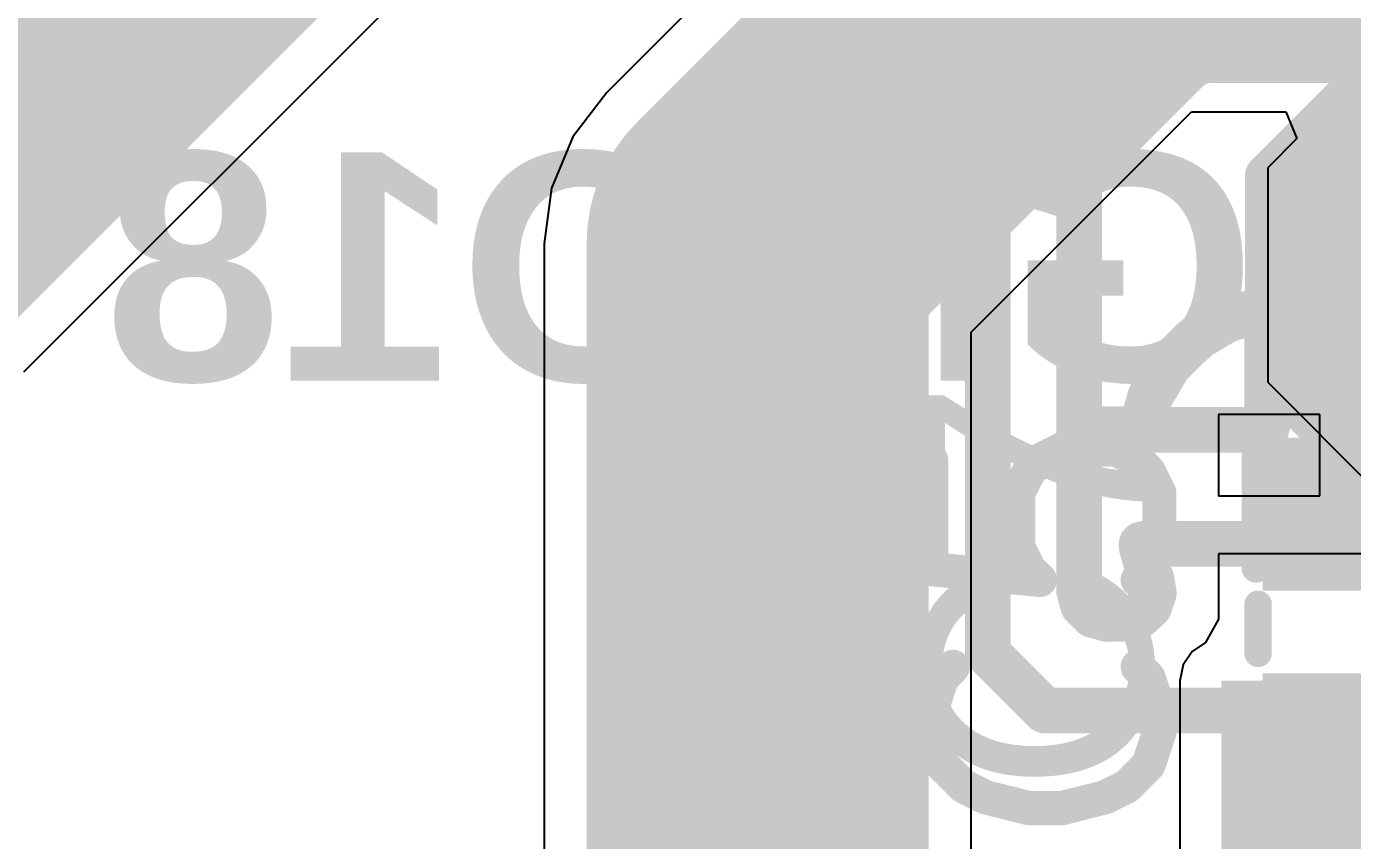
# Model space of a CAD drawing. Header units: inches. Extents: x 0 to 12.4, y -0.6 to 2.2.
# Drawn here: x 0.6718 to 0.9006, y 1.6515 to 1.7919 of the extents above; entities that cross this region are included whole.
import ezdxf

# ---------------------------------------------------------------- set-up
doc = ezdxf.new("R2010")
doc.units = ezdxf.units.IN
doc.header["$MEASUREMENT"] = 0
for name, color, linetype in [('Bottom Layer', 5, 'Continuous'), ('Bottom Overlay', 54, 'Continuous'), ('Bottom Paste', 16, 'Continuous'), ('Bottom Solder', 6, 'Continuous'), ('Dimension', 6, 'Continuous'), ('Mechanical 4', 56, 'Continuous'), ('Top Layer', 1, 'Continuous'), ('Top Overlay', 2, 'Continuous'), ('Top Paste', 8, 'Continuous'), ('Top Solder', 216, 'Continuous')]:
    doc.layers.add(name, color=color, linetype=linetype)
doc.styles.add('Arial', font='', dxfattribs={"height": 0.2})
doc.styles.add('Arial_Bold', font='', dxfattribs={"height": 0.2})
doc.styles.get('Arial').set_extended_font_data('Arial')
doc.styles.get('Arial_Bold').set_extended_font_data('Arial', bold=True)

# ---------------------------------------------------------------- blocks, each defined once
blk = doc.blocks.new('T__________B_35')
at = {"layer": 'Bottom Layer'}
blk.add_hatch(color=5, dxfattribs=at).paths.add_polyline_path([(0.015, 0.03), (-0.015, 0.03), (-0.03, 0.015), (-0.03, -0.015), (-0.015, -0.03), (0.015, -0.03), (0.03, -0.015), (0.03, 0.015)])
at = {"layer": 'Bottom Paste'}
blk.add_hatch(color=16, dxfattribs=at).paths.add_polyline_path([(0.015, 0.03), (-0.015, 0.03), (-0.03, 0.015), (-0.03, -0.015), (-0.015, -0.03), (0.015, -0.03), (0.03, -0.015), (0.03, 0.015)])
at = {"layer": 'Bottom Solder'}
blk.add_hatch(color=6, dxfattribs=at).paths.add_polyline_path([(0.017, 0.034), (-0.017, 0.034), (-0.034, 0.017), (-0.034, -0.017), (-0.017, -0.034), (0.017, -0.034), (0.034, -0.017), (0.034, 0.017)])
at = {"layer": 'Bottom Overlay'}
for points in [[(-0.017, 0.037, 0.00787, 0.00787, 0), (-0.037, 0.017, 0.00787, 0.00787, 0)], [(0.017, 0.037, 0.00787, 0.00787, 0), (-0.017, 0.037, 0.00787, 0.00787, 0)], [(0.017, 0.037, 0.00787, 0.00787, 0), (-0.017, 0.037, 0.00787, 0.00787, 0)], [(0.037, 0.017, 0.00787, 0.00787, 0), (0.017, 0.037, 0.00787, 0.00787, 0)], [(-0.037, 0.017, 0.00787, 0.00787, 0), (-0.037, -0.017, 0.00787, 0.00787, 0)], [(0.037, 0.017, 0.00787, 0.00787, 0), (0.037, -0.017, 0.00787, 0.00787, 0)], [(-0.017, -0.037, 0.00787, 0.00787, 0), (-0.037, -0.017, 0.00787, 0.00787, 0)], [(0.037, -0.017, 0.00787, 0.00787, 0), (0.017, -0.037, 0.00787, 0.00787, 0)], [(0.017, -0.037, 0.00787, 0.00787, 0), (-0.017, -0.037, 0.00787, 0.00787, 0)], [(0.017, -0.037, 0.00787, 0.00787, 0), (-0.017, -0.037, 0.00787, 0.00787, 0)]]:
    blk.add_lwpolyline(points, format="xyseb", dxfattribs=at)
for points in [[(-0.01897, 0.037, 0.00394, 0.00394, 1), (-0.01503, 0.037, 0.00394, 0.00394, 1)], [(-0.01897, 0.037, 0.00394, 0.00394, 1), (-0.01503, 0.037, 0.00394, 0.00394, 1)], [(-0.01897, 0.037, 0.00394, 0.00394, 1), (-0.01503, 0.037, 0.00394, 0.00394, 1)], [(0.01503, 0.037, 0.00394, 0.00394, 1), (0.01897, 0.037, 0.00394, 0.00394, 1)], [(0.01503, 0.037, 0.00394, 0.00394, 1), (0.01897, 0.037, 0.00394, 0.00394, 1)], [(0.01503, 0.037, 0.00394, 0.00394, 1), (0.01897, 0.037, 0.00394, 0.00394, 1)], [(-0.03897, 0.017, 0.00394, 0.00394, 1), (-0.03503, 0.017, 0.00394, 0.00394, 1)], [(-0.03897, 0.017, 0.00394, 0.00394, 1), (-0.03503, 0.017, 0.00394, 0.00394, 1)], [(0.03503, 0.017, 0.00394, 0.00394, 1), (0.03897, 0.017, 0.00394, 0.00394, 1)], [(0.03503, 0.017, 0.00394, 0.00394, 1), (0.03897, 0.017, 0.00394, 0.00394, 1)], [(-0.03897, -0.017, 0.00394, 0.00394, 1), (-0.03503, -0.017, 0.00394, 0.00394, 1)], [(-0.03897, -0.017, 0.00394, 0.00394, 1), (-0.03503, -0.017, 0.00394, 0.00394, 1)], [(0.03503, -0.017, 0.00394, 0.00394, 1), (0.03897, -0.017, 0.00394, 0.00394, 1)], [(0.03503, -0.017, 0.00394, 0.00394, 1), (0.03897, -0.017, 0.00394, 0.00394, 1)], [(-0.01897, -0.037, 0.00394, 0.00394, 1), (-0.01503, -0.037, 0.00394, 0.00394, 1)], [(-0.01897, -0.037, 0.00394, 0.00394, 1), (-0.01503, -0.037, 0.00394, 0.00394, 1)], [(-0.01897, -0.037, 0.00394, 0.00394, 1), (-0.01503, -0.037, 0.00394, 0.00394, 1)], [(0.01503, -0.037, 0.00394, 0.00394, 1), (0.01897, -0.037, 0.00394, 0.00394, 1)], [(0.01503, -0.037, 0.00394, 0.00394, 1), (0.01897, -0.037, 0.00394, 0.00394, 1)], [(0.01503, -0.037, 0.00394, 0.00394, 1), (0.01897, -0.037, 0.00394, 0.00394, 1)]]:
    blk.add_lwpolyline(points, format="xyseb", close=True, dxfattribs=at)
blk = doc.blocks.new('C___0402_62')
at = {"layer": 'Top Layer'}
for points in [[(-0.0275, -0.0125), (-0.0275, 0.0125), (-0.0095, 0.0125), (-0.0095, -0.0125)], [(0.0095, -0.0125), (0.0095, 0.0125), (0.0275, 0.0125), (0.0275, -0.0125)]]:
    blk.add_hatch(color=1, dxfattribs=at).paths.add_polyline_path(points)
at = {"layer": 'Top Paste'}
for points in [[(-0.0275, -0.0125), (-0.0275, 0.0125), (-0.0095, 0.0125), (-0.0095, -0.0125)], [(0.0095, -0.0125), (0.0095, 0.0125), (0.0275, 0.0125), (0.0275, -0.0125)]]:
    blk.add_hatch(color=8, dxfattribs=at).paths.add_polyline_path(points)
at = {"layer": 'Top Solder'}
for points in [[(-0.02986, -0.01486), (-0.02986, 0.01486), (-0.00714, 0.01486), (-0.00714, -0.01486)], [(0.00714, -0.01486), (0.00714, 0.01486), (0.02986, 0.01486), (0.02986, -0.01486)]]:
    blk.add_hatch(color=216, dxfattribs=at).paths.add_polyline_path(points)
at = {"layer": 'Top Overlay'}
for points in [[(-0.011, 0.016, 0.005, 0.005, 0), (-0.031, 0.016, 0.005, 0.005, 0)], [(-0.031, -0.016, 0.005, 0.005, 0), (-0.031, 0.016, 0.005, 0.005, 0)], [(0.031, 0.016, 0.005, 0.005, 0), (0.011, 0.016, 0.005, 0.005, 0)], [(0.031, -0.016, 0.005, 0.005, 0), (0.031, 0.016, 0.005, 0.005, 0)], [(-0.011, -0.016, 0.005, 0.005, 0), (-0.031, -0.016, 0.005, 0.005, 0)], [(0.031, -0.016, 0.005, 0.005, 0), (0.011, -0.016, 0.005, 0.005, 0)]]:
    blk.add_lwpolyline(points, format="xyseb", dxfattribs=at)
for points in [[(-0.03225, 0.016, 0.0025, 0.0025, 1), (-0.02975, 0.016, 0.0025, 0.0025, 1)], [(-0.03225, 0.016, 0.0025, 0.0025, 1), (-0.02975, 0.016, 0.0025, 0.0025, 1)], [(-0.01225, 0.016, 0.0025, 0.0025, 1), (-0.00975, 0.016, 0.0025, 0.0025, 1)], [(0.00975, 0.016, 0.0025, 0.0025, 1), (0.01225, 0.016, 0.0025, 0.0025, 1)], [(0.02975, 0.016, 0.0025, 0.0025, 1), (0.03225, 0.016, 0.0025, 0.0025, 1)], [(0.02975, 0.016, 0.0025, 0.0025, 1), (0.03225, 0.016, 0.0025, 0.0025, 1)], [(-0.03225, -0.016, 0.0025, 0.0025, 1), (-0.02975, -0.016, 0.0025, 0.0025, 1)], [(-0.03225, -0.016, 0.0025, 0.0025, 1), (-0.02975, -0.016, 0.0025, 0.0025, 1)], [(-0.01225, -0.016, 0.0025, 0.0025, 1), (-0.00975, -0.016, 0.0025, 0.0025, 1)], [(0.00975, -0.016, 0.0025, 0.0025, 1), (0.01225, -0.016, 0.0025, 0.0025, 1)], [(0.02975, -0.016, 0.0025, 0.0025, 1), (0.03225, -0.016, 0.0025, 0.0025, 1)], [(0.02975, -0.016, 0.0025, 0.0025, 1), (0.03225, -0.016, 0.0025, 0.0025, 1)]]:
    blk.add_lwpolyline(points, format="xyseb", close=True, dxfattribs=at)

msp = doc.modelspace()

# ---------------------------------------------------------------- hatches: boundary and pattern name
at = {"layer": 'Dimension'}
h = msp.add_hatch(color=6, dxfattribs=at)
edge = h.paths.add_edge_path()
edge.add_arc((0.89675, 1.76248), 0.01181, 0, 360)
at = {"layer": 'Top Layer'}
msp.add_hatch(color=1, dxfattribs=at).paths.add_polyline_path([(0.878, 1.619), (1.002, 1.619), (1.002, 1.679), (0.878, 1.679)])

# ---------------------------------------------------------------- linework, layer by layer
at = {"layer": 'Bottom Layer'}
for p, q in [((0.67139, 1.73229), (0.78367, 1.84457)), ((0.83105, 1.83957), (0.77195, 1.78047)), ((0.77195, 1.78047), (0.76609, 1.77284)), ((0.83484, 1.73916), (0.87284, 1.77716)), ((0.87284, 1.77716), (0.88912, 1.77716)), ((0.88912, 1.77716), (0.89104, 1.77254)), ((0.76609, 1.77284), (0.76241, 1.76396)), ((0.89104, 1.77254), (0.886, 1.7675)), ((0.886, 1.7675), (0.886, 1.7305)), ((0.76241, 1.76396), (0.76116, 1.75442)), ((0.76116, 1.75442), (0.76116, 1.45026)), ((0.83484, 1.435), (0.83484, 1.73916)), ((0.886, 1.7305), (0.9045, 1.712))]:
    msp.add_line(p, q, dxfattribs=at)
for points in [[(0.63455, 1.74755, 0.05906, 0.05906, 0), (0.76841, 1.88141, 0.05906, 0.05906, 0)], [(0.798, 1.75442, 0.05906, 0.05906, 0), (0.85758, 1.814, 0.05906, 0.05906, 0)], [(0.85758, 1.814, 0.05906, 0.05906, 0), (1.304, 1.814, 0.05906, 0.05906, 0)], [(0.798, 1.435, 0.05906, 0.05906, 0), (0.798, 1.75442, 0.05906, 0.05906, 0)]]:
    msp.add_lwpolyline(points, format="xyseb", dxfattribs=at)
for points in [[(0.84282, 1.814, 0.02953, 0.02953, 1), (0.87234, 1.814, 0.02953, 0.02953, 1)], [(0.84282, 1.814, 0.02953, 0.02953, 1), (0.87234, 1.814, 0.02953, 0.02953, 1)], [(0.78324, 1.75442, 0.02953, 0.02953, 1), (0.81276, 1.75442, 0.02953, 0.02953, 1)], [(0.78324, 1.75442, 0.02953, 0.02953, 1), (0.81276, 1.75442, 0.02953, 0.02953, 1)]]:
    msp.add_lwpolyline(points, format="xyseb", close=True, dxfattribs=at)
at = {"layer": 'Dimension'}
for points in [[(0.81801, 1.63452, 0.00787, 0.00787, 0), (0.81801, 1.84122, 0.00787, 0.00787, 0)], [(0.80224, 1.63702, 0.00787, 0.00787, 0), (0.80224, 1.8213, 0.00787, 0.00787, 0)], [(0.83769, 1.77232, 0.00787, 0.00787, 0), (0.86722, 1.80185, 0.00787, 0.00787, 0)], [(0.87232, 1.78465, 0.00787, 0.00787, 0), (0.8739, 1.78571, 0.00787, 0.00787, 0)], [(0.8739, 1.78571, 0.00787, 0.00787, 0), (0.87577, 1.78608, 0.00787, 0.00787, 0)], [(0.87577, 1.78608, 0.00787, 0.00787, 0), (0.92943, 1.78608, 0.00787, 0.00787, 0)], [(0.85489, 1.76722, 0.00787, 0.00787, 0), (0.87232, 1.78465, 0.00787, 0.00787, 0)], [(0.83769, 1.68374, 0.00787, 0.00787, 0), (0.83769, 1.77232, 0.00787, 0.00787, 0)], [(0.85383, 1.76563, 0.00787, 0.00787, 0), (0.85489, 1.76722, 0.00787, 0.00787, 0)], [(0.85346, 1.76377, 0.00787, 0.00787, 0), (0.85383, 1.76563, 0.00787, 0.00787, 0)], [(0.85346, 1.72242, 0.00787, 0.00787, 0), (0.85346, 1.76377, 0.00787, 0.00787, 0)], [(0.87928, 1.74138, 0.00787, 0.00787, 0), (0.88486, 1.743, 0.00787, 0.00787, 0)], [(0.88486, 1.743, 0.00787, 0.00787, 0), (0.88527, 1.74308, 0.00787, 0.00787, 0)], [(0.88527, 1.74308, 0.00787, 0.00787, 0), (0.88577, 1.74298, 0.00787, 0.00787, 0)], [(0.88577, 1.74298, 0.00787, 0.00787, 0), (0.88592, 1.74246, 0.00787, 0.00787, 0)], [(0.88592, 1.72296, 0.00787, 0.00787, 0), (0.88592, 1.74246, 0.00787, 0.00787, 0)], [(0.87377, 1.73821, 0.00787, 0.00787, 0), (0.87872, 1.74114, 0.00787, 0.00787, 0)], [(0.87872, 1.74114, 0.00787, 0.00787, 0), (0.87928, 1.74138, 0.00787, 0.00787, 0)], [(0.86922, 1.73377, 0.00787, 0.00787, 0), (0.87329, 1.73784, 0.00787, 0.00787, 0)], [(0.87329, 1.73784, 0.00787, 0.00787, 0), (0.87377, 1.73821, 0.00787, 0.00787, 0)], [(0.86592, 1.72834, 0.00787, 0.00787, 0), (0.86884, 1.73329, 0.00787, 0.00787, 0)], [(0.86884, 1.73329, 0.00787, 0.00787, 0), (0.86922, 1.73377, 0.00787, 0.00787, 0)], [(0.86567, 1.72778, 0.00787, 0.00787, 0), (0.86592, 1.72834, 0.00787, 0.00787, 0)], [(0.86425, 1.72287, 0.00787, 0.00787, 0), (0.86567, 1.72778, 0.00787, 0.00787, 0)], [(0.85346, 1.69454, 0.00787, 0.00787, 0), (0.85346, 1.72242, 0.00787, 0.00787, 0)], [(0.85346, 1.72242, 0.00787, 0.00787, 0), (0.86422, 1.72242, 0.00787, 0.00787, 0)], [(0.85346, 1.72242, 0.00787, 0.00787, 0), (0.86422, 1.72242, 0.00787, 0.00787, 0)], [(0.86422, 1.72242, 0.00787, 0.00787, 0), (0.86425, 1.72287, 0.00787, 0.00787, 0)], [(0.86422, 1.72242, 0.00787, 0.00787, 0), (0.86466, 1.72232, 0.00787, 0.00787, 0)], [(0.86466, 1.72232, 0.00787, 0.00787, 0), (0.88528, 1.72232, 0.00787, 0.00787, 0)], [(0.88528, 1.72232, 0.00787, 0.00787, 0), (0.88578, 1.72246, 0.00787, 0.00787, 0)], [(0.88578, 1.72246, 0.00787, 0.00787, 0), (0.88592, 1.72296, 0.00787, 0.00787, 0)], [(0.86422, 1.70253, 0.00787, 0.00787, 0), (0.86466, 1.70263, 0.00787, 0.00787, 0)], [(0.86422, 1.70253, 0.00787, 0.00787, 0), (0.86425, 1.70209, 0.00787, 0.00787, 0)], [(0.86425, 1.70209, 0.00787, 0.00787, 0), (0.86567, 1.69717, 0.00787, 0.00787, 0)], [(0.86466, 1.70263, 0.00787, 0.00787, 0), (0.92687, 1.70263, 0.00787, 0.00787, 0)], [(0.86567, 1.69717, 0.00787, 0.00787, 0), (0.86597, 1.69648, 0.00787, 0.00787, 0)], [(0.86597, 1.69648, 0.00787, 0.00787, 0), (0.86636, 1.69412, 0.00787, 0.00787, 0)], [(0.85346, 1.69454, 0.00787, 0.00787, 0), (0.85411, 1.6921, 0.00787, 0.00787, 0)], [(0.86557, 1.69186, 0.00787, 0.00787, 0), (0.86636, 1.69412, 0.00787, 0.00787, 0)], [(0.85411, 1.6921, 0.00787, 0.00787, 0), (0.8559, 1.69032, 0.00787, 0.00787, 0)], [(0.86381, 1.69025, 0.00787, 0.00787, 0), (0.86557, 1.69186, 0.00787, 0.00787, 0)], [(0.8559, 1.69032, 0.00787, 0.00787, 0), (0.85834, 1.68966, 0.00787, 0.00787, 0)], [(0.85834, 1.68966, 0.00787, 0.00787, 0), (0.86149, 1.68966, 0.00787, 0.00787, 0)], [(0.86149, 1.68966, 0.00787, 0.00787, 0), (0.86381, 1.69025, 0.00787, 0.00787, 0)], [(0.83769, 1.68374, 0.00787, 0.00787, 0), (0.84753, 1.67389, 0.00787, 0.00787, 0)], [(0.84753, 1.67389, 0.00787, 0.00787, 0), (0.89497, 1.67389, 0.00787, 0.00787, 0)], [(0.89497, 1.67389, 0.00787, 0.00787, 0), (0.89576, 1.67468, 0.00787, 0.00787, 0)], [(0.89576, 1.63492, 0.00787, 0.00787, 0), (0.89576, 1.67468, 0.00787, 0.00787, 0)]]:
    msp.add_lwpolyline(points, format="xyseb", dxfattribs=at)
for points in [[(0.87194, 1.78571, 0.00394, 0.00394, 1), (0.87587, 1.78571, 0.00394, 0.00394, 1)], [(0.87194, 1.78571, 0.00394, 0.00394, 1), (0.87587, 1.78571, 0.00394, 0.00394, 1)], [(0.8738, 1.78608, 0.00394, 0.00394, 1), (0.87774, 1.78608, 0.00394, 0.00394, 1)], [(0.8738, 1.78608, 0.00394, 0.00394, 1), (0.87774, 1.78608, 0.00394, 0.00394, 1)], [(0.87035, 1.78465, 0.00394, 0.00394, 1), (0.87429, 1.78465, 0.00394, 0.00394, 1)], [(0.87035, 1.78465, 0.00394, 0.00394, 1), (0.87429, 1.78465, 0.00394, 0.00394, 1)], [(0.83572, 1.77232, 0.00394, 0.00394, 1), (0.83966, 1.77232, 0.00394, 0.00394, 1)], [(0.83572, 1.77232, 0.00394, 0.00394, 1), (0.83966, 1.77232, 0.00394, 0.00394, 1)], [(0.85292, 1.76722, 0.00394, 0.00394, 1), (0.85686, 1.76722, 0.00394, 0.00394, 1)], [(0.85292, 1.76722, 0.00394, 0.00394, 1), (0.85686, 1.76722, 0.00394, 0.00394, 1)], [(0.85186, 1.76563, 0.00394, 0.00394, 1), (0.8558, 1.76563, 0.00394, 0.00394, 1)], [(0.85186, 1.76563, 0.00394, 0.00394, 1), (0.8558, 1.76563, 0.00394, 0.00394, 1)], [(0.85149, 1.76377, 0.00394, 0.00394, 1), (0.85543, 1.76377, 0.00394, 0.00394, 1)], [(0.85149, 1.76377, 0.00394, 0.00394, 1), (0.85543, 1.76377, 0.00394, 0.00394, 1)], [(0.88289, 1.743, 0.00394, 0.00394, 1), (0.88682, 1.743, 0.00394, 0.00394, 1)], [(0.88289, 1.743, 0.00394, 0.00394, 1), (0.88682, 1.743, 0.00394, 0.00394, 1)], [(0.8833, 1.74308, 0.00394, 0.00394, 1), (0.88724, 1.74308, 0.00394, 0.00394, 1)], [(0.8833, 1.74308, 0.00394, 0.00394, 1), (0.88724, 1.74308, 0.00394, 0.00394, 1)], [(0.8838, 1.74298, 0.00394, 0.00394, 1), (0.88774, 1.74298, 0.00394, 0.00394, 1)], [(0.8838, 1.74298, 0.00394, 0.00394, 1), (0.88774, 1.74298, 0.00394, 0.00394, 1)], [(0.88395, 1.74246, 0.00394, 0.00394, 1), (0.88789, 1.74246, 0.00394, 0.00394, 1)], [(0.88395, 1.74246, 0.00394, 0.00394, 1), (0.88789, 1.74246, 0.00394, 0.00394, 1)], [(0.87675, 1.74114, 0.00394, 0.00394, 1), (0.88069, 1.74114, 0.00394, 0.00394, 1)], [(0.87675, 1.74114, 0.00394, 0.00394, 1), (0.88069, 1.74114, 0.00394, 0.00394, 1)], [(0.87731, 1.74138, 0.00394, 0.00394, 1), (0.88125, 1.74138, 0.00394, 0.00394, 1)], [(0.87731, 1.74138, 0.00394, 0.00394, 1), (0.88125, 1.74138, 0.00394, 0.00394, 1)], [(0.87132, 1.73784, 0.00394, 0.00394, 1), (0.87525, 1.73784, 0.00394, 0.00394, 1)], [(0.87132, 1.73784, 0.00394, 0.00394, 1), (0.87525, 1.73784, 0.00394, 0.00394, 1)], [(0.8718, 1.73821, 0.00394, 0.00394, 1), (0.87574, 1.73821, 0.00394, 0.00394, 1)], [(0.8718, 1.73821, 0.00394, 0.00394, 1), (0.87574, 1.73821, 0.00394, 0.00394, 1)], [(0.86688, 1.73329, 0.00394, 0.00394, 1), (0.87081, 1.73329, 0.00394, 0.00394, 1)], [(0.86688, 1.73329, 0.00394, 0.00394, 1), (0.87081, 1.73329, 0.00394, 0.00394, 1)], [(0.86725, 1.73377, 0.00394, 0.00394, 1), (0.87119, 1.73377, 0.00394, 0.00394, 1)], [(0.86725, 1.73377, 0.00394, 0.00394, 1), (0.87119, 1.73377, 0.00394, 0.00394, 1)], [(0.86395, 1.72834, 0.00394, 0.00394, 1), (0.86789, 1.72834, 0.00394, 0.00394, 1)], [(0.86395, 1.72834, 0.00394, 0.00394, 1), (0.86789, 1.72834, 0.00394, 0.00394, 1)], [(0.86371, 1.72778, 0.00394, 0.00394, 1), (0.86764, 1.72778, 0.00394, 0.00394, 1)], [(0.86371, 1.72778, 0.00394, 0.00394, 1), (0.86764, 1.72778, 0.00394, 0.00394, 1)], [(0.85149, 1.72242, 0.00394, 0.00394, 1), (0.85543, 1.72242, 0.00394, 0.00394, 1)], [(0.85149, 1.72242, 0.00394, 0.00394, 1), (0.85543, 1.72242, 0.00394, 0.00394, 1)], [(0.85149, 1.72242, 0.00394, 0.00394, 1), (0.85543, 1.72242, 0.00394, 0.00394, 1)], [(0.85149, 1.72242, 0.00394, 0.00394, 1), (0.85543, 1.72242, 0.00394, 0.00394, 1)], [(0.86226, 1.72242, 0.00394, 0.00394, 1), (0.86619, 1.72242, 0.00394, 0.00394, 1)], [(0.86226, 1.72242, 0.00394, 0.00394, 1), (0.86619, 1.72242, 0.00394, 0.00394, 1)], [(0.86226, 1.72242, 0.00394, 0.00394, 1), (0.86619, 1.72242, 0.00394, 0.00394, 1)], [(0.86226, 1.72242, 0.00394, 0.00394, 1), (0.86619, 1.72242, 0.00394, 0.00394, 1)], [(0.86228, 1.72287, 0.00394, 0.00394, 1), (0.86622, 1.72287, 0.00394, 0.00394, 1)], [(0.86228, 1.72287, 0.00394, 0.00394, 1), (0.86622, 1.72287, 0.00394, 0.00394, 1)], [(0.86269, 1.72232, 0.00394, 0.00394, 1), (0.86663, 1.72232, 0.00394, 0.00394, 1)], [(0.86269, 1.72232, 0.00394, 0.00394, 1), (0.86663, 1.72232, 0.00394, 0.00394, 1)], [(0.88331, 1.72232, 0.00394, 0.00394, 1), (0.88725, 1.72232, 0.00394, 0.00394, 1)], [(0.88331, 1.72232, 0.00394, 0.00394, 1), (0.88725, 1.72232, 0.00394, 0.00394, 1)], [(0.88382, 1.72246, 0.00394, 0.00394, 1), (0.88775, 1.72246, 0.00394, 0.00394, 1)], [(0.88382, 1.72246, 0.00394, 0.00394, 1), (0.88775, 1.72246, 0.00394, 0.00394, 1)], [(0.88395, 1.72296, 0.00394, 0.00394, 1), (0.88789, 1.72296, 0.00394, 0.00394, 1)], [(0.88395, 1.72296, 0.00394, 0.00394, 1), (0.88789, 1.72296, 0.00394, 0.00394, 1)], [(0.86226, 1.70253, 0.00394, 0.00394, 1), (0.86619, 1.70253, 0.00394, 0.00394, 1)], [(0.86226, 1.70253, 0.00394, 0.00394, 1), (0.86619, 1.70253, 0.00394, 0.00394, 1)], [(0.86228, 1.70209, 0.00394, 0.00394, 1), (0.86622, 1.70209, 0.00394, 0.00394, 1)], [(0.86228, 1.70209, 0.00394, 0.00394, 1), (0.86622, 1.70209, 0.00394, 0.00394, 1)], [(0.86269, 1.70263, 0.00394, 0.00394, 1), (0.86663, 1.70263, 0.00394, 0.00394, 1)], [(0.86269, 1.70263, 0.00394, 0.00394, 1), (0.86663, 1.70263, 0.00394, 0.00394, 1)], [(0.86371, 1.69717, 0.00394, 0.00394, 1), (0.86764, 1.69717, 0.00394, 0.00394, 1)], [(0.86371, 1.69717, 0.00394, 0.00394, 1), (0.86764, 1.69717, 0.00394, 0.00394, 1)], [(0.86401, 1.69648, 0.00394, 0.00394, 1), (0.86794, 1.69648, 0.00394, 0.00394, 1)], [(0.86401, 1.69648, 0.00394, 0.00394, 1), (0.86794, 1.69648, 0.00394, 0.00394, 1)], [(0.85149, 1.69454, 0.00394, 0.00394, 1), (0.85543, 1.69454, 0.00394, 0.00394, 1)], [(0.85149, 1.69454, 0.00394, 0.00394, 1), (0.85543, 1.69454, 0.00394, 0.00394, 1)], [(0.86439, 1.69412, 0.00394, 0.00394, 1), (0.86833, 1.69412, 0.00394, 0.00394, 1)], [(0.86439, 1.69412, 0.00394, 0.00394, 1), (0.86833, 1.69412, 0.00394, 0.00394, 1)], [(0.85214, 1.6921, 0.00394, 0.00394, 1), (0.85608, 1.6921, 0.00394, 0.00394, 1)], [(0.85214, 1.6921, 0.00394, 0.00394, 1), (0.85608, 1.6921, 0.00394, 0.00394, 1)], [(0.86361, 1.69186, 0.00394, 0.00394, 1), (0.86754, 1.69186, 0.00394, 0.00394, 1)], [(0.86361, 1.69186, 0.00394, 0.00394, 1), (0.86754, 1.69186, 0.00394, 0.00394, 1)], [(0.85393, 1.69032, 0.00394, 0.00394, 1), (0.85787, 1.69032, 0.00394, 0.00394, 1)], [(0.85393, 1.69032, 0.00394, 0.00394, 1), (0.85787, 1.69032, 0.00394, 0.00394, 1)], [(0.85637, 1.68966, 0.00394, 0.00394, 1), (0.86031, 1.68966, 0.00394, 0.00394, 1)], [(0.85637, 1.68966, 0.00394, 0.00394, 1), (0.86031, 1.68966, 0.00394, 0.00394, 1)], [(0.85953, 1.68966, 0.00394, 0.00394, 1), (0.86346, 1.68966, 0.00394, 0.00394, 1)], [(0.85953, 1.68966, 0.00394, 0.00394, 1), (0.86346, 1.68966, 0.00394, 0.00394, 1)], [(0.86184, 1.69025, 0.00394, 0.00394, 1), (0.86578, 1.69025, 0.00394, 0.00394, 1)], [(0.86184, 1.69025, 0.00394, 0.00394, 1), (0.86578, 1.69025, 0.00394, 0.00394, 1)], [(0.83572, 1.68374, 0.00394, 0.00394, 1), (0.83966, 1.68374, 0.00394, 0.00394, 1)], [(0.83572, 1.68374, 0.00394, 0.00394, 1), (0.83966, 1.68374, 0.00394, 0.00394, 1)], [(0.84557, 1.67389, 0.00394, 0.00394, 1), (0.8495, 1.67389, 0.00394, 0.00394, 1)], [(0.84557, 1.67389, 0.00394, 0.00394, 1), (0.8495, 1.67389, 0.00394, 0.00394, 1)], [(0.89301, 1.67389, 0.00394, 0.00394, 1), (0.89694, 1.67389, 0.00394, 0.00394, 1)], [(0.89301, 1.67389, 0.00394, 0.00394, 1), (0.89694, 1.67389, 0.00394, 0.00394, 1)], [(0.89379, 1.67468, 0.00394, 0.00394, 1), (0.89773, 1.67468, 0.00394, 0.00394, 1)], [(0.89379, 1.67468, 0.00394, 0.00394, 1), (0.89773, 1.67468, 0.00394, 0.00394, 1)]]:
    msp.add_lwpolyline(points, format="xyseb", close=True, dxfattribs=at)
at = {"layer": 'Mechanical 4'}
for points in [[(0.84669, 1.71703, 0.00591, 0.00591, 0), (0.85044, 1.7189, 0.00591, 0.00591, 0)], [(0.85044, 1.7189, 0.00591, 0.00591, 0), (0.85982, 1.7189, 0.00591, 0.00591, 0)], [(0.85982, 1.7189, 0.00591, 0.00591, 0), (0.86356, 1.71703, 0.00591, 0.00591, 0)], [(0.82794, 1.69828, 0.00591, 0.00591, 0), (0.82794, 1.71703, 0.00591, 0.00591, 0)], [(0.84482, 1.71515, 0.00591, 0.00591, 0), (0.84669, 1.71703, 0.00591, 0.00591, 0)], [(0.86356, 1.71703, 0.00591, 0.00591, 0), (0.86544, 1.71515, 0.00591, 0.00591, 0)], [(0.84294, 1.7114, 0.00591, 0.00591, 0), (0.84482, 1.71515, 0.00591, 0.00591, 0)], [(0.86544, 1.71515, 0.00591, 0.00591, 0), (0.86731, 1.7114, 0.00591, 0.00591, 0)], [(0.84294, 1.70203, 0.00591, 0.00591, 0), (0.84294, 1.7114, 0.00591, 0.00591, 0)], [(0.86731, 1.70203, 0.00591, 0.00591, 0), (0.86731, 1.7114, 0.00591, 0.00591, 0)], [(0.84294, 1.70203, 0.00591, 0.00591, 0), (0.84482, 1.69828, 0.00591, 0.00591, 0)], [(0.86544, 1.69828, 0.00591, 0.00591, 0), (0.86731, 1.70203, 0.00591, 0.00591, 0)], [(0.82794, 1.69828, 0.00591, 0.00591, 0), (0.84669, 1.6964, 0.00591, 0.00591, 0)], [(0.84482, 1.69828, 0.00591, 0.00591, 0), (0.84669, 1.6964, 0.00591, 0.00591, 0)], [(0.86356, 1.6964, 0.00591, 0.00591, 0), (0.86544, 1.69828, 0.00591, 0.00591, 0)], [(0.88435, 1.68372, 0.00472, 0.00472, 0), (0.88435, 1.69221, 0.00472, 0.00472, 0)], [(0.82982, 1.67953, 0.00591, 0.00591, 0), (0.83169, 1.68141, 0.00591, 0.00591, 0)], [(0.86356, 1.68141, 0.00591, 0.00591, 0), (0.86544, 1.67953, 0.00591, 0.00591, 0)], [(0.82794, 1.67391, 0.00591, 0.00591, 0), (0.82982, 1.67953, 0.00591, 0.00591, 0)], [(0.86544, 1.67953, 0.00591, 0.00591, 0), (0.86731, 1.67391, 0.00591, 0.00591, 0)], [(0.82794, 1.67016, 0.00591, 0.00591, 0), (0.82794, 1.67391, 0.00591, 0.00591, 0)], [(0.86731, 1.67016, 0.00591, 0.00591, 0), (0.86731, 1.67391, 0.00591, 0.00591, 0)], [(0.82794, 1.67016, 0.00591, 0.00591, 0), (0.82982, 1.66453, 0.00591, 0.00591, 0)], [(0.86544, 1.66453, 0.00591, 0.00591, 0), (0.86731, 1.67016, 0.00591, 0.00591, 0)], [(0.82982, 1.66453, 0.00591, 0.00591, 0), (0.83357, 1.66078, 0.00591, 0.00591, 0)], [(0.86169, 1.66078, 0.00591, 0.00591, 0), (0.86544, 1.66453, 0.00591, 0.00591, 0)], [(0.83357, 1.66078, 0.00591, 0.00591, 0), (0.83732, 1.65891, 0.00591, 0.00591, 0)], [(0.85794, 1.65891, 0.00591, 0.00591, 0), (0.86169, 1.66078, 0.00591, 0.00591, 0)], [(0.83732, 1.65891, 0.00591, 0.00591, 0), (0.84482, 1.65703, 0.00591, 0.00591, 0)], [(0.85044, 1.65703, 0.00591, 0.00591, 0), (0.85794, 1.65891, 0.00591, 0.00591, 0)], [(0.84482, 1.65703, 0.00591, 0.00591, 0), (0.85044, 1.65703, 0.00591, 0.00591, 0)]]:
    msp.add_lwpolyline(points, format="xyseb", dxfattribs=at)
for points in [[(0.84896, 1.7189, 0.00295, 0.00295, 1), (0.85192, 1.7189, 0.00295, 0.00295, 1)], [(0.84896, 1.7189, 0.00295, 0.00295, 1), (0.85192, 1.7189, 0.00295, 0.00295, 1)], [(0.85834, 1.7189, 0.00295, 0.00295, 1), (0.86129, 1.7189, 0.00295, 0.00295, 1)], [(0.85834, 1.7189, 0.00295, 0.00295, 1), (0.86129, 1.7189, 0.00295, 0.00295, 1)], [(0.82647, 1.71703, 0.00295, 0.00295, 1), (0.82942, 1.71703, 0.00295, 0.00295, 1)], [(0.84522, 1.71703, 0.00295, 0.00295, 1), (0.84817, 1.71703, 0.00295, 0.00295, 1)], [(0.84522, 1.71703, 0.00295, 0.00295, 1), (0.84817, 1.71703, 0.00295, 0.00295, 1)], [(0.86209, 1.71703, 0.00295, 0.00295, 1), (0.86504, 1.71703, 0.00295, 0.00295, 1)], [(0.86209, 1.71703, 0.00295, 0.00295, 1), (0.86504, 1.71703, 0.00295, 0.00295, 1)], [(0.84334, 1.71515, 0.00295, 0.00295, 1), (0.84629, 1.71515, 0.00295, 0.00295, 1)], [(0.84334, 1.71515, 0.00295, 0.00295, 1), (0.84629, 1.71515, 0.00295, 0.00295, 1)], [(0.86396, 1.71515, 0.00295, 0.00295, 1), (0.86692, 1.71515, 0.00295, 0.00295, 1)], [(0.86396, 1.71515, 0.00295, 0.00295, 1), (0.86692, 1.71515, 0.00295, 0.00295, 1)], [(0.84147, 1.7114, 0.00295, 0.00295, 1), (0.84442, 1.7114, 0.00295, 0.00295, 1)], [(0.84147, 1.7114, 0.00295, 0.00295, 1), (0.84442, 1.7114, 0.00295, 0.00295, 1)], [(0.86584, 1.7114, 0.00295, 0.00295, 1), (0.86879, 1.7114, 0.00295, 0.00295, 1)], [(0.86584, 1.7114, 0.00295, 0.00295, 1), (0.86879, 1.7114, 0.00295, 0.00295, 1)], [(0.84147, 1.70203, 0.00295, 0.00295, 1), (0.84442, 1.70203, 0.00295, 0.00295, 1)], [(0.84147, 1.70203, 0.00295, 0.00295, 1), (0.84442, 1.70203, 0.00295, 0.00295, 1)], [(0.86584, 1.70203, 0.00295, 0.00295, 1), (0.86879, 1.70203, 0.00295, 0.00295, 1)], [(0.86584, 1.70203, 0.00295, 0.00295, 1), (0.86879, 1.70203, 0.00295, 0.00295, 1)], [(0.82647, 1.69828, 0.00295, 0.00295, 1), (0.82942, 1.69828, 0.00295, 0.00295, 1)], [(0.82647, 1.69828, 0.00295, 0.00295, 1), (0.82942, 1.69828, 0.00295, 0.00295, 1)], [(0.84334, 1.69828, 0.00295, 0.00295, 1), (0.84629, 1.69828, 0.00295, 0.00295, 1)], [(0.84334, 1.69828, 0.00295, 0.00295, 1), (0.84629, 1.69828, 0.00295, 0.00295, 1)], [(0.86396, 1.69828, 0.00295, 0.00295, 1), (0.86692, 1.69828, 0.00295, 0.00295, 1)], [(0.86396, 1.69828, 0.00295, 0.00295, 1), (0.86692, 1.69828, 0.00295, 0.00295, 1)], [(0.84522, 1.6964, 0.00295, 0.00295, 1), (0.84817, 1.6964, 0.00295, 0.00295, 1)], [(0.84522, 1.6964, 0.00295, 0.00295, 1), (0.84817, 1.6964, 0.00295, 0.00295, 1)], [(0.86209, 1.6964, 0.00295, 0.00295, 1), (0.86504, 1.6964, 0.00295, 0.00295, 1)], [(0.88317, 1.69221, 0.00236, 0.00236, 1), (0.88553, 1.69221, 0.00236, 0.00236, 1)], [(0.83022, 1.68141, 0.00295, 0.00295, 1), (0.83317, 1.68141, 0.00295, 0.00295, 1)], [(0.86209, 1.68141, 0.00295, 0.00295, 1), (0.86504, 1.68141, 0.00295, 0.00295, 1)], [(0.88317, 1.68372, 0.00236, 0.00236, 1), (0.88553, 1.68372, 0.00236, 0.00236, 1)], [(0.82834, 1.67953, 0.00295, 0.00295, 1), (0.8313, 1.67953, 0.00295, 0.00295, 1)], [(0.82834, 1.67953, 0.00295, 0.00295, 1), (0.8313, 1.67953, 0.00295, 0.00295, 1)], [(0.86396, 1.67953, 0.00295, 0.00295, 1), (0.86692, 1.67953, 0.00295, 0.00295, 1)], [(0.86396, 1.67953, 0.00295, 0.00295, 1), (0.86692, 1.67953, 0.00295, 0.00295, 1)], [(0.82647, 1.67391, 0.00295, 0.00295, 1), (0.82942, 1.67391, 0.00295, 0.00295, 1)], [(0.82647, 1.67391, 0.00295, 0.00295, 1), (0.82942, 1.67391, 0.00295, 0.00295, 1)], [(0.86584, 1.67391, 0.00295, 0.00295, 1), (0.86879, 1.67391, 0.00295, 0.00295, 1)], [(0.86584, 1.67391, 0.00295, 0.00295, 1), (0.86879, 1.67391, 0.00295, 0.00295, 1)], [(0.82647, 1.67016, 0.00295, 0.00295, 1), (0.82942, 1.67016, 0.00295, 0.00295, 1)], [(0.82647, 1.67016, 0.00295, 0.00295, 1), (0.82942, 1.67016, 0.00295, 0.00295, 1)], [(0.86584, 1.67016, 0.00295, 0.00295, 1), (0.86879, 1.67016, 0.00295, 0.00295, 1)], [(0.86584, 1.67016, 0.00295, 0.00295, 1), (0.86879, 1.67016, 0.00295, 0.00295, 1)], [(0.82834, 1.66453, 0.00295, 0.00295, 1), (0.8313, 1.66453, 0.00295, 0.00295, 1)], [(0.82834, 1.66453, 0.00295, 0.00295, 1), (0.8313, 1.66453, 0.00295, 0.00295, 1)], [(0.86396, 1.66453, 0.00295, 0.00295, 1), (0.86692, 1.66453, 0.00295, 0.00295, 1)], [(0.86396, 1.66453, 0.00295, 0.00295, 1), (0.86692, 1.66453, 0.00295, 0.00295, 1)], [(0.83209, 1.66078, 0.00295, 0.00295, 1), (0.83504, 1.66078, 0.00295, 0.00295, 1)], [(0.83209, 1.66078, 0.00295, 0.00295, 1), (0.83504, 1.66078, 0.00295, 0.00295, 1)], [(0.86021, 1.66078, 0.00295, 0.00295, 1), (0.86317, 1.66078, 0.00295, 0.00295, 1)], [(0.86021, 1.66078, 0.00295, 0.00295, 1), (0.86317, 1.66078, 0.00295, 0.00295, 1)], [(0.83584, 1.65891, 0.00295, 0.00295, 1), (0.83879, 1.65891, 0.00295, 0.00295, 1)], [(0.83584, 1.65891, 0.00295, 0.00295, 1), (0.83879, 1.65891, 0.00295, 0.00295, 1)], [(0.85646, 1.65891, 0.00295, 0.00295, 1), (0.85942, 1.65891, 0.00295, 0.00295, 1)], [(0.85646, 1.65891, 0.00295, 0.00295, 1), (0.85942, 1.65891, 0.00295, 0.00295, 1)], [(0.84334, 1.65703, 0.00295, 0.00295, 1), (0.84629, 1.65703, 0.00295, 0.00295, 1)], [(0.84334, 1.65703, 0.00295, 0.00295, 1), (0.84629, 1.65703, 0.00295, 0.00295, 1)], [(0.84896, 1.65703, 0.00295, 0.00295, 1), (0.85192, 1.65703, 0.00295, 0.00295, 1)], [(0.84896, 1.65703, 0.00295, 0.00295, 1), (0.85192, 1.65703, 0.00295, 0.00295, 1)]]:
    msp.add_lwpolyline(points, format="xyseb", close=True, dxfattribs=at)
at = {"layer": 'Top Layer'}
for p, q in [((0.89501, 1.72493), (0.87751, 1.72493)), ((0.87751, 1.72493), (0.87751, 1.71093)), ((0.89501, 1.71093), (0.89501, 1.72493)), ((0.87751, 1.71093), (0.89501, 1.71093)), ((0.92251, 1.70093), (0.87751, 1.70093)), ((0.87751, 1.70093), (0.87751, 1.69094)), ((0.87751, 1.69094), (0.87751, 1.68965)), ((0.87751, 1.68965), (0.87527, 1.68559)), ((0.87295, 1.68405), (0.87141, 1.68173)), ((0.87527, 1.68559), (0.87295, 1.68405)), ((0.87141, 1.68173), (0.87086, 1.679)), ((0.87086, 1.679), (0.87086, 1.619))]:
    msp.add_line(p, q, dxfattribs=at)

# ---------------------------------------------------------------- block references
for name, p, rotation in [('T__________B_35', (0.923, 1.749), 180), ('C___0402_62', (0.90001, 1.68743), 270)]:
    msp.add_blockref(name, p, dxfattribs=dict(rotation=rotation))

# ---------------------------------------------------------------- texts
at = {"layer": 'Bottom Overlay', "style": 'Arial_Bold', "text_generation_flag": 2}
msp.add_text('GPIO18', height=0.03937, rotation=360, dxfattribs=at).set_placement((0.88397, 1.73078))
at = {"layer": 'Top Overlay', "style": 'Arial'}
msp.add_text('C7', height=0.04, rotation=90, dxfattribs=at).set_placement((0.866, 1.65961))

doc.saveas('drawing.dxf')
